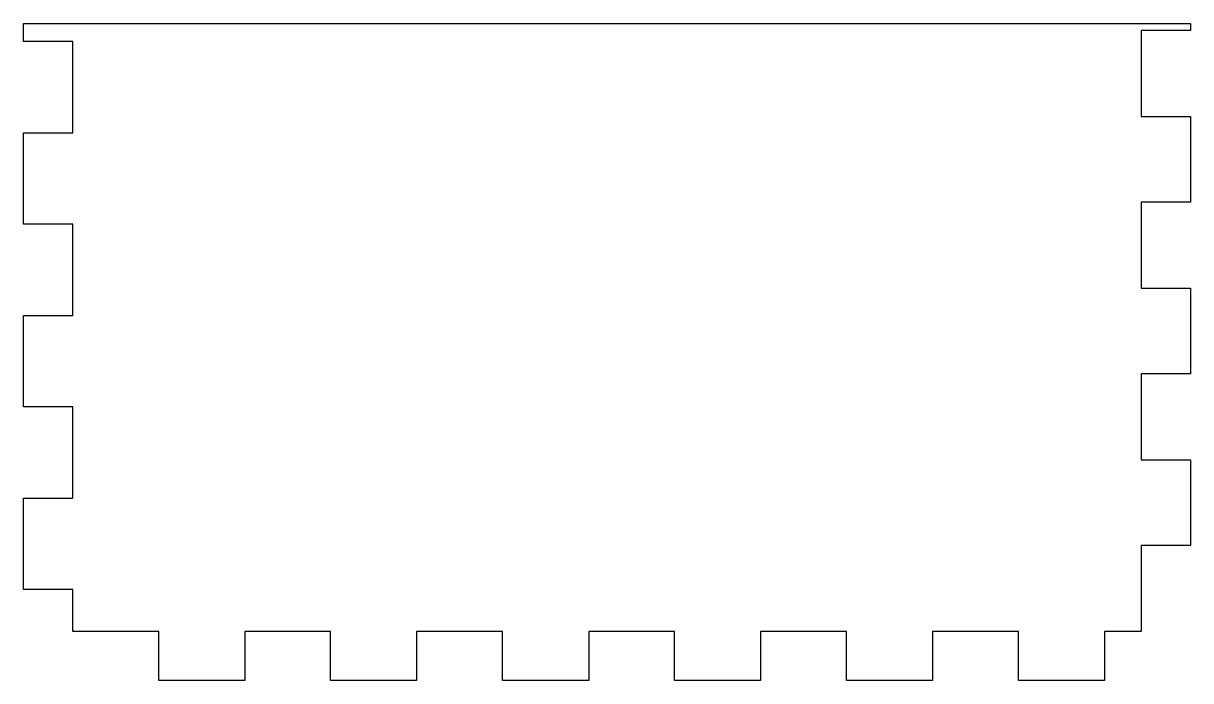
# Model space of a CAD drawing. Header units: millimetres. Extents: x 0 to 71, y 0 to 40.
import ezdxf

# ---------------------------------------------------------------- set-up
doc = ezdxf.new("R2010")
doc.units = ezdxf.units.MM
doc.layers.get('0').update_dxf_attribs({"linetype": 'CONTINUOUS'})

msp = doc.modelspace()

# ---------------------------------------------------------------- linework, layer by layer
msp.add_lwpolyline([(71, 8.222), (68, 8.222), (68, 3), (65.769, 3), (65.769, 0), (60.538, 0), (60.538, 3), (55.308, 3), (55.308, 0), (50.077, 0), (50.077, 3), (44.846, 3), (44.846, 0), (39.615, 0), (39.615, 3), (34.385, 3), (34.385, 0), (29.154, 0), (29.154, 3), (23.923, 3), (23.923, 0), (18.692, 0), (18.692, 3), (13.462, 3), (13.462, 0), (8.231, 0), (8.231, 3), (3, 3), (3, 5.556), (0, 5.556), (0, 11.111), (3, 11.111), (3, 16.667), (0, 16.667), (0, 22.222), (3, 22.222), (3, 27.778), (0, 27.778), (0, 33.333), (3, 33.333), (3, 38.889), (0, 38.889), (0, 40), (71, 40), (71, 39.556), (68, 39.556), (68, 34.333), (71, 34.333), (71, 29.111), (68, 29.111), (68, 23.889), (71, 23.889), (71, 18.667), (68, 18.667), (68, 13.444), (71, 13.444)], close=True)

doc.saveas('drawing.dxf')
